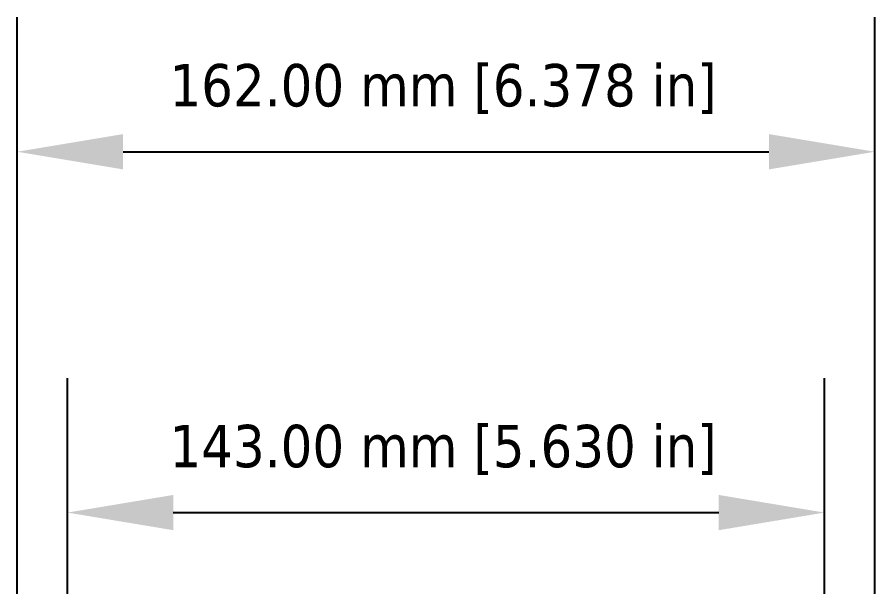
# Model space of a CAD drawing. Header units: millimetres. Extents: x 40 to 2195, y 40 to 1687.
# Drawn here: x 416.3 to 578.3, y 1050.5 to 1158.1 of the extents above; entities that cross this region are included whole.
import ezdxf

# ---------------------------------------------------------------- set-up
doc = ezdxf.new("R2010")
doc.units = ezdxf.units.MM
doc.header["$LTSCALE"] = 8
doc.layers.add('Dimension (ISO)', color=7, linetype='Continuous', lineweight=25)
doc.styles.add('Note Text (ANSI)', font='tahoma.ttf')
doc.dimstyles.new('Default (ISO)', dxfattribs={"dimscale": 8, "dimtxt": 1, "dimasz": 2.5, "dimexe": 3.175, "dimexo": 0, "dimgap": 0.762, "dimtad": 1, "dimrnd": 1e-08, "dimzin": 0, "dimdsep": 46, "dimtxsty": 'Note Text (ANSI)', "dimcen": 0.09, "dimdle": 10, "dimclrd": 1, "dimclre": 1, "dimclrt": 1, "dimazin": 0, "dimtfac": 3.5052, "dimtmove": 0, "dimatfit": 3, "dimfxl": 1, "dimtolj": 1, "dimtzin": 0, "dimlwd": -1, "dimlwe": -1, "dimarcsym": 0})

# ---------------------------------------------------------------- blocks, each defined once
blk = doc.blocks.new('*D9')
at = {"layer": 'Defpoints', "color": 0, "transparency": 16777216}
for p in [(578.29, 1132.67), (416.29, 918.94), (578.29, 918.94)]:
    blk.add_point(p, dxfattribs=at)
at = {"layer": 'Dimension (ISO)', "color": 1, "transparency": 16777216}
for p, q in [((416.29, 918.94), (416.29, 1158.07)), ((578.29, 918.94), (578.29, 1158.07)), ((436.29, 1132.67), (558.29, 1132.67))]:
    blk.add_line(p, q, dxfattribs=at)
for points in [[(436.29, 1136), (436.29, 1129.34), (416.29, 1132.67)], [(558.29, 1136), (558.29, 1129.34), (578.29, 1132.67)]]:
    blk.add_solid(points, dxfattribs=at)
at = {"layer": 'Dimension (ISO)', "color": 1, "transparency": 16777216, "insert": (445.04, 1149.23), "char_height": 8, "attachment_point": 1, "style": 'Note Text (ANSI)'}
blk.add_mtext('\\A1;162.00 mm [6.378 in]', dxfattribs=at)
blk = doc.blocks.new('*D10')
at = {"layer": 'Defpoints', "color": 0, "transparency": 16777216}
for p in [(568.79, 1064.56), (425.78, 1047.24), (568.79, 1047.24)]:
    blk.add_point(p, dxfattribs=at)
at = {"layer": 'Dimension (ISO)', "color": 1, "transparency": 16777216}
for p, q in [((425.78, 1047.24), (425.78, 1089.96)), ((568.79, 1047.24), (568.79, 1089.96)), ((445.78, 1064.56), (548.79, 1064.56))]:
    blk.add_line(p, q, dxfattribs=at)
for points in [[(445.78, 1067.89), (445.78, 1061.23), (425.78, 1064.56)], [(548.79, 1067.89), (548.79, 1061.23), (568.79, 1064.56)]]:
    blk.add_solid(points, dxfattribs=at)
at = {"layer": 'Dimension (ISO)', "color": 1, "transparency": 16777216, "insert": (445.04, 1081.12), "char_height": 8, "attachment_point": 1, "style": 'Note Text (ANSI)'}
blk.add_mtext('\\A1;143.00 mm [5.630 in]', dxfattribs=at)

msp = doc.modelspace()

# ---------------------------------------------------------------- dimensions: what is measured, and where the dimension line sits
at = {"layer": 'Dimension (ISO)', "color": 1, "true_color": 0xff0000}
for base, p1, p2, text, picture, middle in [((578.287, 1132.67), (416.287, 918.94), (578.287, 918.94), '<> mm [6.378 in]', '*D9', (497.287, 1132.67)), ((568.787, 1064.561), (425.783, 1047.244), (568.787, 1047.24), '<> mm [5.630 in]', '*D10', (497.285, 1064.561))]:
    dim = msp.add_linear_dim(base=base, p1=p1, p2=p2, angle=180, text=text, dimstyle='Default (ISO)', override={"dimgap": 0.762, "dimdec": 2, "dimpost": '', "dimtol": 0, "dimlim": 0, "dimtp": 0, "dimtm": 0, "dimtdec": 2, "dimtofl": 0, "dimatfit": 1}, dxfattribs=at)
    dim.commit()
    dim.dimension.update_dxf_attribs({"geometry": picture, "text_midpoint": middle, "dimtype": 160})

doc.saveas('drawing.dxf')
